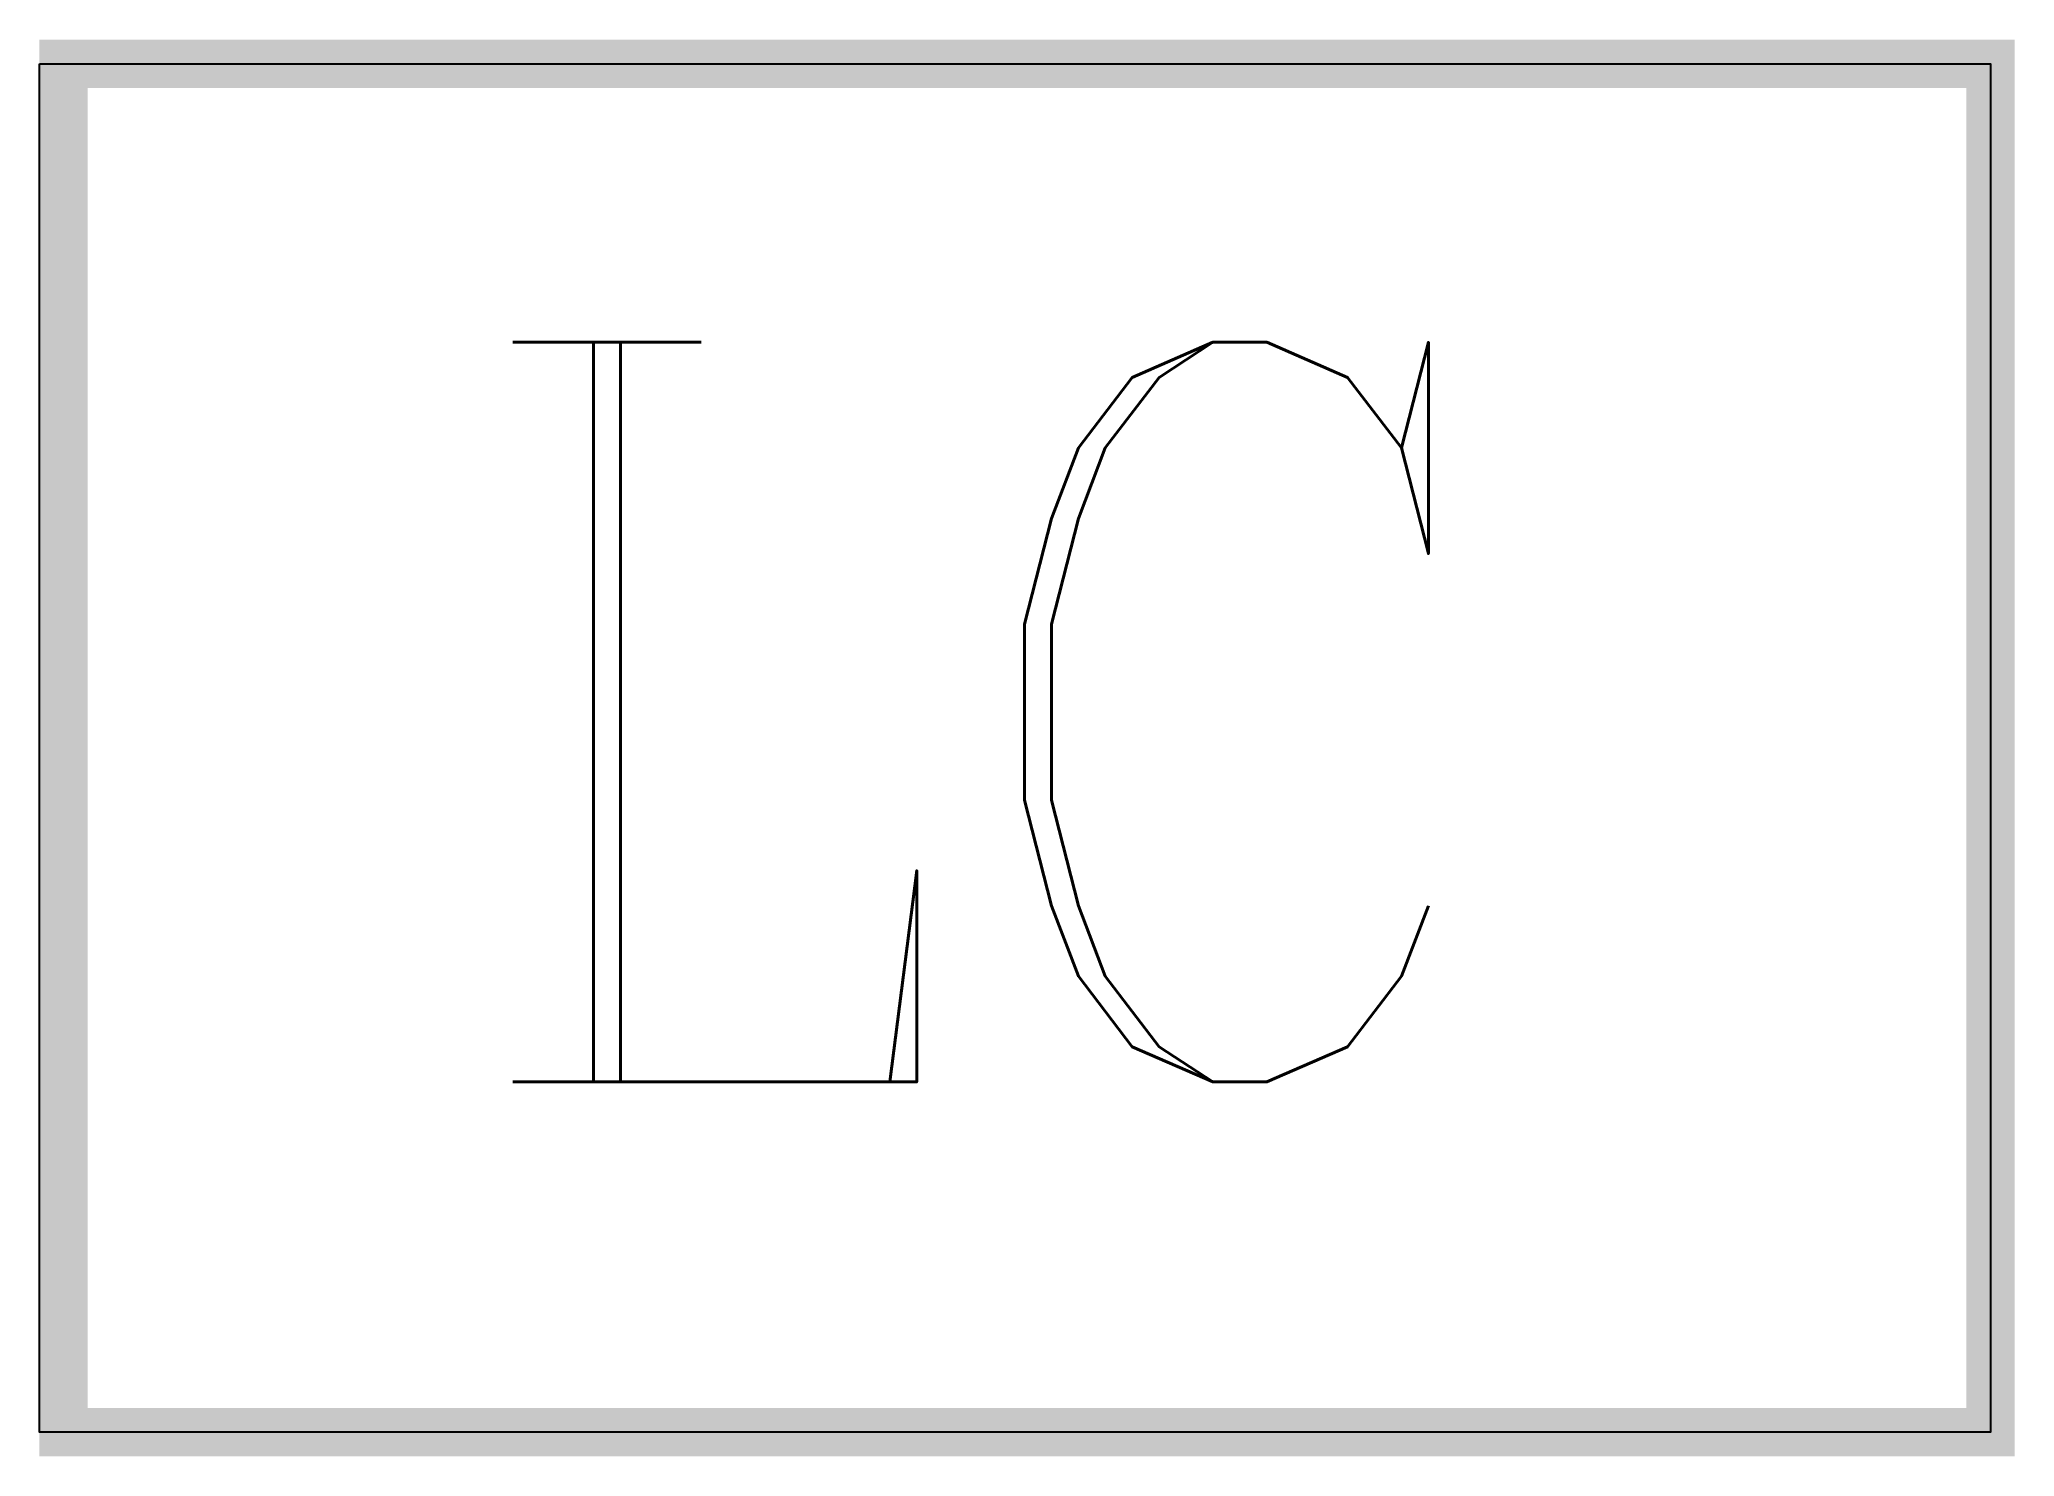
# Model space of a CAD drawing. Header units: inches. Extents: x -15.1 to 15.5, y -10.8 to 11.2.
import ezdxf

# ---------------------------------------------------------------- set-up
doc = ezdxf.new("R2010")
doc.units = ezdxf.units.IN
doc.header["$LTSCALE"] = 48
doc.header["$MEASUREMENT"] = 0
doc.styles.add('SIMPLEX85', font='SIMPLEX.shx', dxfattribs={"width": 0.85})

msp = doc.modelspace()

# ---------------------------------------------------------------- wipeouts: each hides what was drawn before it
msp.add_wipeout([(-15.141, 10.803), (15.141, 10.803), (15.141, -10.803), (-15.141, -10.803)])

# ---------------------------------------------------------------- next in the draw order: linework, layer by layer
at = {"linetype": 'Continuous', "const_width": 0.75}
msp.add_lwpolyline([(-14.766, 10.803), (15.141, 10.803), (15.141, -10.428), (-14.766, -10.428)], close=True, dxfattribs=at)
msp.add_lwpolyline([(-15.141, 10.803), (15.141, 10.803), (15.141, -10.428), (-15.141, -10.428)], close=True)

# ---------------------------------------------------------------- next in the draw order: texts
at = {"insert": (-8.63, 6.482), "char_height": 11.475, "width": 31.71563, "attachment_point": 1, "style": 'SIMPLEX85'}
msp.add_mtext('{\\Fcomplex.shx;LC}', dxfattribs=at)

doc.saveas('drawing.dxf')
